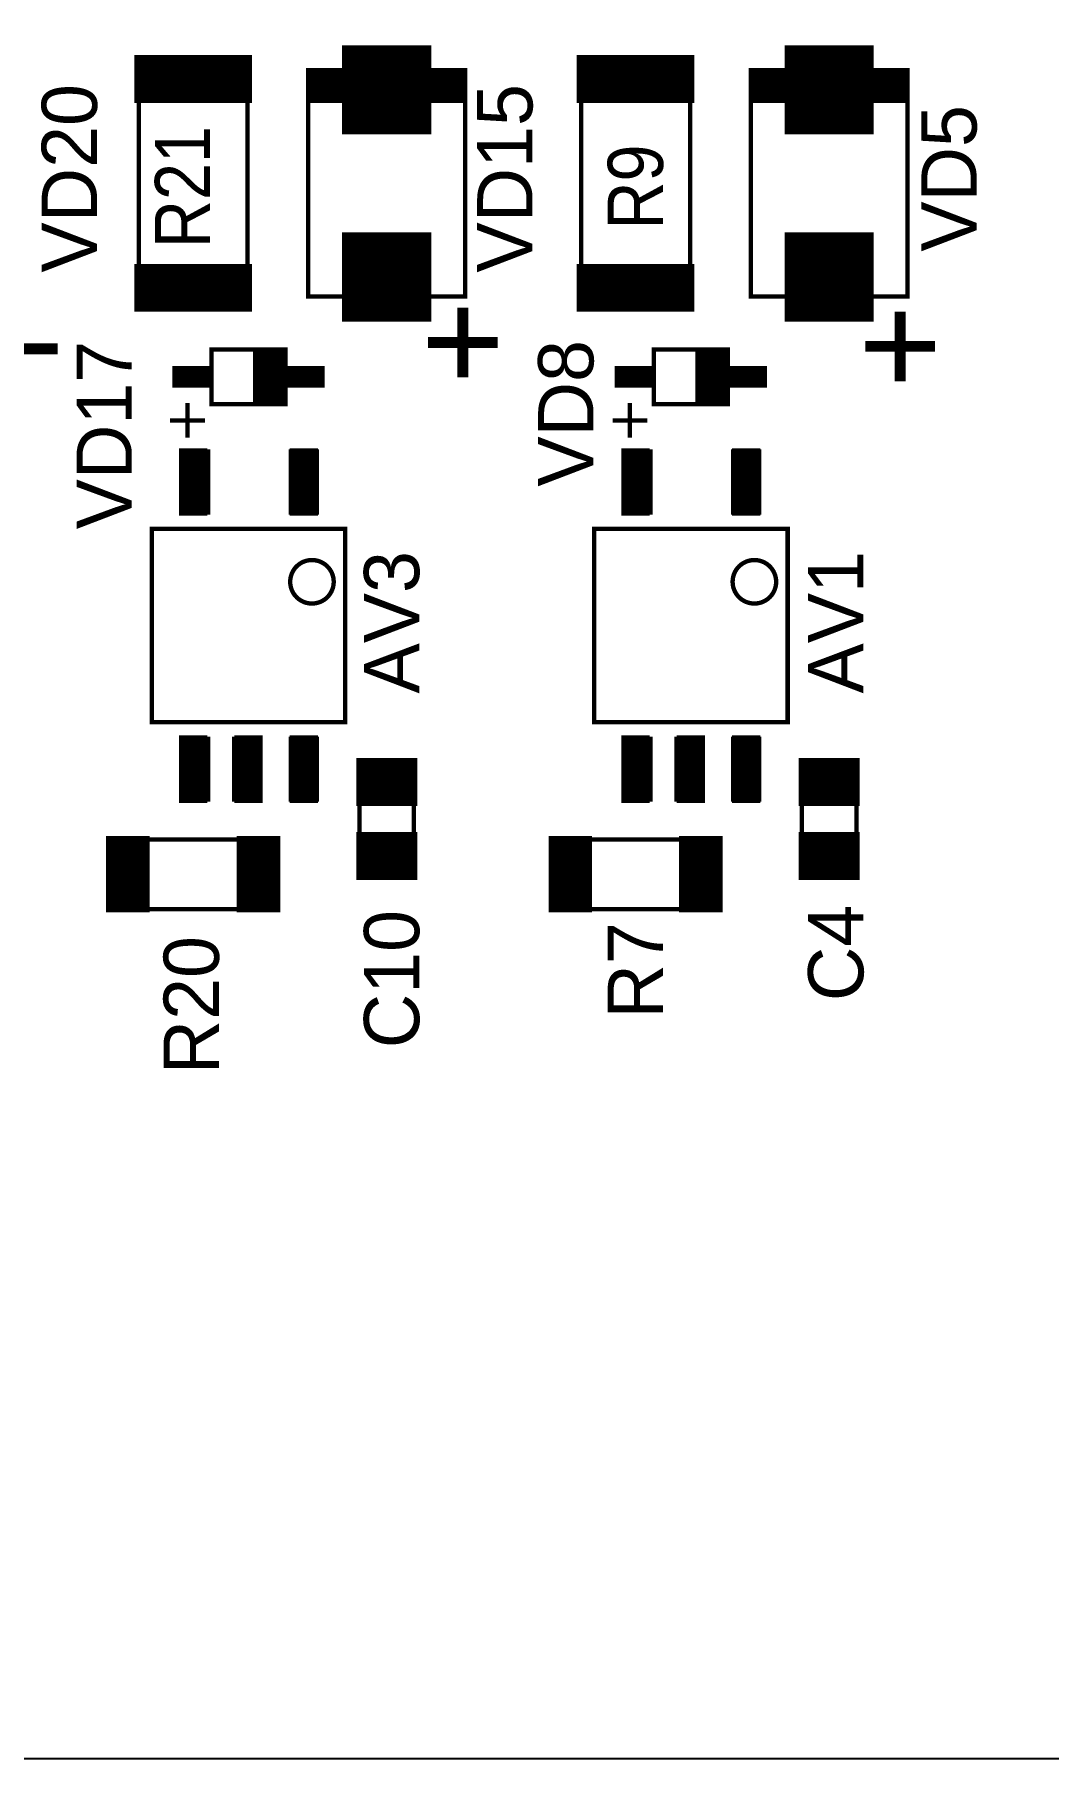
# Model space of a CAD drawing. Extents: x 25 to 880, y 8 to 306.
# Drawn here: x 778.74 to 807.85, y 131.41 to 180.93 of the extents above; entities that cross this region are included whole.
import ezdxf
from ezdxf.enums import TextEntityAlignment as Align

# ---------------------------------------------------------------- set-up
doc = ezdxf.new("R2010")
doc.units = 0
doc.header["$MEASUREMENT"] = 0
for name, color, linetype in [('BOARD', 7, 'Continuous'), ('BOT', 7, 'Continuous'), ('BOT_ASY', 7, 'Continuous')]:
    doc.layers.add(name, color=color, linetype=linetype)

msp = doc.modelspace()

# ---------------------------------------------------------------- linework, layer by layer
at = {"layer": 'BOARD'}
msp.add_lwpolyline([(541.2, 131.4125), (832.3475, 131.4125), (832.3475, 260), (541.2, 260)], close=True, dxfattribs=at)
at = {"layer": 'BOT', "const_width": 0.125}
for points in [[(781.6687, 179.0312), (784.9187, 179.0312), (784.9187, 180.2812), (781.6687, 180.2812)], [(787.6312, 178.125), (790.0687, 178.125), (790.0687, 180.5625), (787.6312, 180.5625)], [(794.3687, 179.0312), (797.6187, 179.0312), (797.6187, 180.2812), (794.3687, 180.2812)], [(800.3312, 178.125), (802.7687, 178.125), (802.7687, 180.5625), (800.3312, 180.5625)], [(787.6312, 172.75), (790.0687, 172.75), (790.0687, 175.1875), (787.6312, 175.1875)], [(800.3312, 172.75), (802.7687, 172.75), (802.7687, 175.1875), (800.3312, 175.1875)], [(781.6687, 173.0312), (784.9187, 173.0312), (784.9187, 174.2812), (781.6687, 174.2812)], [(794.3687, 173.0312), (797.6187, 173.0312), (797.6187, 174.2812), (794.3687, 174.2812)], [(782.7562, 170.85), (783.7562, 170.85), (783.7562, 171.35), (782.7562, 171.35)], [(786.0062, 170.85), (787.0062, 170.85), (787.0062, 171.35), (786.0062, 171.35)], [(795.4562, 170.85), (796.4562, 170.85), (796.4562, 171.35), (795.4562, 171.35)], [(798.7062, 170.85), (799.7062, 170.85), (799.7062, 171.35), (798.7062, 171.35)], [(782.95, 167.175), (783.6375, 167.175), (783.6375, 168.9875), (782.95, 168.9875)], [(786.125, 167.175), (786.8125, 167.175), (786.8125, 168.9875), (786.125, 168.9875)], [(795.65, 167.175), (796.3375, 167.175), (796.3375, 168.9875), (795.65, 168.9875)], [(798.825, 167.175), (799.5125, 167.175), (799.5125, 168.9875), (798.825, 168.9875)], [(782.95, 158.925), (783.6375, 158.925), (783.6375, 160.7375), (782.95, 160.7375)], [(784.5375, 158.925), (785.225, 158.925), (785.225, 160.7375), (784.5375, 160.7375)], [(786.125, 158.925), (786.8125, 158.925), (786.8125, 160.7375), (786.125, 160.7375)], [(795.65, 158.925), (796.3375, 158.925), (796.3375, 160.7375), (795.65, 160.7375)], [(797.2375, 158.925), (797.925, 158.925), (797.925, 160.7375), (797.2375, 160.7375)], [(798.825, 158.925), (799.5125, 158.925), (799.5125, 160.7375), (798.825, 160.7375)], [(788.0375, 158.8375), (789.6625, 158.8375), (789.6625, 160.0875), (788.0375, 160.0875)], [(800.7375, 158.8375), (802.3625, 158.8375), (802.3625, 160.0875), (800.7375, 160.0875)], [(788.0375, 156.7125), (789.6625, 156.7125), (789.6625, 157.9625), (788.0375, 157.9625)], [(800.7375, 156.7125), (802.3625, 156.7125), (802.3625, 157.9625), (800.7375, 157.9625)], [(780.8562, 155.7812), (781.9812, 155.7812), (781.9812, 157.8437), (780.8562, 157.8437)], [(784.6062, 155.7812), (785.7312, 155.7812), (785.7312, 157.8437), (784.6062, 157.8437)], [(793.5562, 155.7812), (794.6812, 155.7812), (794.6812, 157.8437), (793.5562, 157.8437)], [(797.3062, 155.7812), (798.4312, 155.7812), (798.4312, 157.8437), (797.3062, 157.8437)]]:
    msp.add_lwpolyline(points, close=True, dxfattribs=at)
for points in [[(781.675, 179.0312), (781.675, 180.2812)], [(781.8, 179.0312), (781.8, 180.2812)], [(781.925, 179.0312), (781.925, 180.2812)], [(782.05, 179.0312), (782.05, 180.2812)], [(782.175, 179.0312), (782.175, 180.2812)], [(782.3, 179.0312), (782.3, 180.2812)], [(782.425, 179.0312), (782.425, 180.2812)], [(782.55, 179.0312), (782.55, 180.2812)], [(782.675, 179.0312), (782.675, 180.2812)], [(782.8, 179.0312), (782.8, 180.2812)], [(782.925, 179.0312), (782.925, 180.2812)], [(783.05, 179.0312), (783.05, 180.2812)], [(783.175, 179.0312), (783.175, 180.2812)], [(783.3, 179.0312), (783.3, 180.2812)], [(783.425, 179.0312), (783.425, 180.2812)], [(783.55, 179.0312), (783.55, 180.2812)], [(783.675, 179.0312), (783.675, 180.2812)], [(783.8, 179.0312), (783.8, 180.2812)], [(783.925, 179.0312), (783.925, 180.2812)], [(784.05, 179.0312), (784.05, 180.2812)], [(784.175, 179.0312), (784.175, 180.2812)], [(784.3, 179.0312), (784.3, 180.2812)], [(784.425, 179.0312), (784.425, 180.2812)], [(784.55, 179.0312), (784.55, 180.2812)], [(784.675, 179.0312), (784.675, 180.2812)], [(784.8, 179.0312), (784.8, 180.2812)], [(787.675, 178.125), (787.675, 180.5625)], [(787.8, 178.125), (787.8, 180.5625)], [(787.925, 178.125), (787.925, 180.5625)], [(788.05, 178.125), (788.05, 180.5625)], [(788.175, 178.125), (788.175, 180.5625)], [(788.3, 178.125), (788.3, 180.5625)], [(788.425, 178.125), (788.425, 180.5625)], [(788.55, 178.125), (788.55, 180.5625)], [(788.675, 178.125), (788.675, 180.5625)], [(788.8, 178.125), (788.8, 180.5625)], [(788.925, 178.125), (788.925, 180.5625)], [(789.05, 178.125), (789.05, 180.5625)], [(789.175, 178.125), (789.175, 180.5625)], [(789.3, 178.125), (789.3, 180.5625)], [(789.425, 178.125), (789.425, 180.5625)], [(789.55, 178.125), (789.55, 180.5625)], [(789.675, 178.125), (789.675, 180.5625)], [(789.8, 178.125), (789.8, 180.5625)], [(789.925, 178.125), (789.925, 180.5625)], [(790.05, 178.125), (790.05, 180.5625)], [(794.425, 179.0312), (794.425, 180.2812)], [(794.55, 179.0312), (794.55, 180.2812)], [(794.675, 179.0312), (794.675, 180.2812)], [(794.8, 179.0312), (794.8, 180.2812)], [(794.925, 179.0312), (794.925, 180.2812)], [(795.05, 179.0312), (795.05, 180.2812)], [(795.175, 179.0312), (795.175, 180.2812)], [(795.3, 179.0312), (795.3, 180.2812)], [(795.425, 179.0312), (795.425, 180.2812)], [(795.55, 179.0312), (795.55, 180.2812)], [(795.675, 179.0312), (795.675, 180.2812)], [(795.8, 179.0312), (795.8, 180.2812)], [(795.925, 179.0312), (795.925, 180.2812)], [(796.05, 179.0312), (796.05, 180.2812)], [(796.175, 179.0312), (796.175, 180.2812)], [(796.3, 179.0312), (796.3, 180.2812)], [(796.425, 179.0312), (796.425, 180.2812)], [(796.55, 179.0312), (796.55, 180.2812)], [(796.675, 179.0312), (796.675, 180.2812)], [(796.8, 179.0312), (796.8, 180.2812)], [(796.925, 179.0312), (796.925, 180.2812)], [(797.05, 179.0312), (797.05, 180.2812)], [(797.175, 179.0312), (797.175, 180.2812)], [(797.3, 179.0312), (797.3, 180.2812)], [(797.425, 179.0312), (797.425, 180.2812)], [(797.55, 179.0312), (797.55, 180.2812)], [(800.425, 178.125), (800.425, 180.5625)], [(800.55, 178.125), (800.55, 180.5625)], [(800.675, 178.125), (800.675, 180.5625)], [(800.8, 178.125), (800.8, 180.5625)], [(800.925, 178.125), (800.925, 180.5625)], [(801.05, 178.125), (801.05, 180.5625)], [(801.175, 178.125), (801.175, 180.5625)], [(801.3, 178.125), (801.3, 180.5625)], [(801.425, 178.125), (801.425, 180.5625)], [(801.55, 178.125), (801.55, 180.5625)], [(801.675, 178.125), (801.675, 180.5625)], [(801.8, 178.125), (801.8, 180.5625)], [(801.925, 178.125), (801.925, 180.5625)], [(802.05, 178.125), (802.05, 180.5625)], [(802.175, 178.125), (802.175, 180.5625)], [(802.3, 178.125), (802.3, 180.5625)], [(802.425, 178.125), (802.425, 180.5625)], [(802.55, 178.125), (802.55, 180.5625)], [(802.675, 178.125), (802.675, 180.5625)], [(787.675, 172.75), (787.675, 175.1875)], [(787.8, 172.75), (787.8, 175.1875)], [(787.925, 172.75), (787.925, 175.1875)], [(788.05, 172.75), (788.05, 175.1875)], [(788.175, 172.75), (788.175, 175.1875)], [(788.3, 172.75), (788.3, 175.1875)], [(788.425, 172.75), (788.425, 175.1875)], [(788.55, 172.75), (788.55, 175.1875)], [(788.675, 172.75), (788.675, 175.1875)], [(788.8, 172.75), (788.8, 175.1875)], [(788.925, 172.75), (788.925, 175.1875)], [(789.05, 172.75), (789.05, 175.1875)], [(789.175, 172.75), (789.175, 175.1875)], [(789.3, 172.75), (789.3, 175.1875)], [(789.425, 172.75), (789.425, 175.1875)], [(789.55, 172.75), (789.55, 175.1875)], [(789.675, 172.75), (789.675, 175.1875)], [(789.8, 172.75), (789.8, 175.1875)], [(789.925, 172.75), (789.925, 175.1875)], [(790.05, 172.75), (790.05, 175.1875)], [(800.425, 172.75), (800.425, 175.1875)], [(800.55, 172.75), (800.55, 175.1875)], [(800.675, 172.75), (800.675, 175.1875)], [(800.8, 172.75), (800.8, 175.1875)], [(800.925, 172.75), (800.925, 175.1875)], [(801.05, 172.75), (801.05, 175.1875)], [(801.175, 172.75), (801.175, 175.1875)], [(801.3, 172.75), (801.3, 175.1875)], [(801.425, 172.75), (801.425, 175.1875)], [(801.55, 172.75), (801.55, 175.1875)], [(801.675, 172.75), (801.675, 175.1875)], [(801.8, 172.75), (801.8, 175.1875)], [(801.925, 172.75), (801.925, 175.1875)], [(802.05, 172.75), (802.05, 175.1875)], [(802.175, 172.75), (802.175, 175.1875)], [(802.3, 172.75), (802.3, 175.1875)], [(802.425, 172.75), (802.425, 175.1875)], [(802.55, 172.75), (802.55, 175.1875)], [(802.675, 172.75), (802.675, 175.1875)], [(781.675, 173.0312), (781.675, 174.2812)], [(781.8, 173.0312), (781.8, 174.2812)], [(781.925, 173.0312), (781.925, 174.2812)], [(782.05, 173.0312), (782.05, 174.2812)], [(782.175, 173.0312), (782.175, 174.2812)], [(782.3, 173.0312), (782.3, 174.2812)], [(782.425, 173.0312), (782.425, 174.2812)], [(782.55, 173.0312), (782.55, 174.2812)], [(782.675, 173.0312), (782.675, 174.2812)], [(782.8, 173.0312), (782.8, 174.2812)], [(782.925, 173.0312), (782.925, 174.2812)], [(783.05, 173.0312), (783.05, 174.2812)], [(783.175, 173.0312), (783.175, 174.2812)], [(783.3, 173.0312), (783.3, 174.2812)], [(783.425, 173.0312), (783.425, 174.2812)], [(783.55, 173.0312), (783.55, 174.2812)], [(783.675, 173.0312), (783.675, 174.2812)], [(783.8, 173.0312), (783.8, 174.2812)], [(783.925, 173.0312), (783.925, 174.2812)], [(784.05, 173.0312), (784.05, 174.2812)], [(784.175, 173.0312), (784.175, 174.2812)], [(784.3, 173.0312), (784.3, 174.2812)], [(784.425, 173.0312), (784.425, 174.2812)], [(784.55, 173.0312), (784.55, 174.2812)], [(784.675, 173.0312), (784.675, 174.2812)], [(784.8, 173.0312), (784.8, 174.2812)], [(794.425, 173.0312), (794.425, 174.2812)], [(794.55, 173.0312), (794.55, 174.2812)], [(794.675, 173.0312), (794.675, 174.2812)], [(794.8, 173.0312), (794.8, 174.2812)], [(794.925, 173.0312), (794.925, 174.2812)], [(795.05, 173.0312), (795.05, 174.2812)], [(795.175, 173.0312), (795.175, 174.2812)], [(795.3, 173.0312), (795.3, 174.2812)], [(795.425, 173.0312), (795.425, 174.2812)], [(795.55, 173.0312), (795.55, 174.2812)], [(795.675, 173.0312), (795.675, 174.2812)], [(795.8, 173.0312), (795.8, 174.2812)], [(795.925, 173.0312), (795.925, 174.2812)], [(796.05, 173.0312), (796.05, 174.2812)], [(796.175, 173.0312), (796.175, 174.2812)], [(796.3, 173.0312), (796.3, 174.2812)], [(796.425, 173.0312), (796.425, 174.2812)], [(796.55, 173.0312), (796.55, 174.2812)], [(796.675, 173.0312), (796.675, 174.2812)], [(796.8, 173.0312), (796.8, 174.2812)], [(796.925, 173.0312), (796.925, 174.2812)], [(797.05, 173.0312), (797.05, 174.2812)], [(797.175, 173.0312), (797.175, 174.2812)], [(797.3, 173.0312), (797.3, 174.2812)], [(797.425, 173.0312), (797.425, 174.2812)], [(797.55, 173.0312), (797.55, 174.2812)], [(782.8, 170.85), (782.8, 171.35)], [(782.925, 170.85), (782.925, 171.35)], [(783.05, 170.85), (783.05, 171.35)], [(783.175, 170.85), (783.175, 171.35)], [(783.3, 170.85), (783.3, 171.35)], [(783.425, 170.85), (783.425, 171.35)], [(783.55, 170.85), (783.55, 171.35)], [(783.675, 170.85), (783.675, 171.35)], [(786.05, 170.85), (786.05, 171.35)], [(786.175, 170.85), (786.175, 171.35)], [(786.3, 170.85), (786.3, 171.35)], [(786.425, 170.85), (786.425, 171.35)], [(786.55, 170.85), (786.55, 171.35)], [(786.675, 170.85), (786.675, 171.35)], [(786.8, 170.85), (786.8, 171.35)], [(786.925, 170.85), (786.925, 171.35)], [(795.55, 170.85), (795.55, 171.35)], [(795.675, 170.85), (795.675, 171.35)], [(795.8, 170.85), (795.8, 171.35)], [(795.925, 170.85), (795.925, 171.35)], [(796.05, 170.85), (796.05, 171.35)], [(796.175, 170.85), (796.175, 171.35)], [(796.3, 170.85), (796.3, 171.35)], [(796.425, 170.85), (796.425, 171.35)], [(798.8, 170.85), (798.8, 171.35)], [(798.925, 170.85), (798.925, 171.35)], [(799.05, 170.85), (799.05, 171.35)], [(799.175, 170.85), (799.175, 171.35)], [(799.3, 170.85), (799.3, 171.35)], [(799.425, 170.85), (799.425, 171.35)], [(799.55, 170.85), (799.55, 171.35)], [(799.675, 170.85), (799.675, 171.35)], [(783.05, 167.175), (783.05, 168.9875)], [(783.175, 167.175), (783.175, 168.9875)], [(783.3, 167.175), (783.3, 168.9875)], [(783.425, 167.175), (783.425, 168.9875)], [(783.55, 167.175), (783.55, 168.9875)], [(786.175, 167.175), (786.175, 168.9875)], [(786.3, 167.175), (786.3, 168.9875)], [(786.425, 167.175), (786.425, 168.9875)], [(786.55, 167.175), (786.55, 168.9875)], [(786.675, 167.175), (786.675, 168.9875)], [(786.8, 167.175), (786.8, 168.9875)], [(795.675, 167.175), (795.675, 168.9875)], [(795.8, 167.175), (795.8, 168.9875)], [(795.925, 167.175), (795.925, 168.9875)], [(796.05, 167.175), (796.05, 168.9875)], [(796.175, 167.175), (796.175, 168.9875)], [(796.3, 167.175), (796.3, 168.9875)], [(798.925, 167.175), (798.925, 168.9875)], [(799.05, 167.175), (799.05, 168.9875)], [(799.175, 167.175), (799.175, 168.9875)], [(799.3, 167.175), (799.3, 168.9875)], [(799.425, 167.175), (799.425, 168.9875)], [(783.05, 158.925), (783.05, 160.7375)], [(783.175, 158.925), (783.175, 160.7375)], [(783.3, 158.925), (783.3, 160.7375)], [(783.425, 158.925), (783.425, 160.7375)], [(783.55, 158.925), (783.55, 160.7375)], [(784.55, 158.925), (784.55, 160.7375)], [(784.675, 158.925), (784.675, 160.7375)], [(784.8, 158.925), (784.8, 160.7375)], [(784.925, 158.925), (784.925, 160.7375)], [(785.05, 158.925), (785.05, 160.7375)], [(785.175, 158.925), (785.175, 160.7375)], [(786.175, 158.925), (786.175, 160.7375)], [(786.3, 158.925), (786.3, 160.7375)], [(786.425, 158.925), (786.425, 160.7375)], [(786.55, 158.925), (786.55, 160.7375)], [(786.675, 158.925), (786.675, 160.7375)], [(786.8, 158.925), (786.8, 160.7375)], [(795.675, 158.925), (795.675, 160.7375)], [(795.8, 158.925), (795.8, 160.7375)], [(795.925, 158.925), (795.925, 160.7375)], [(796.05, 158.925), (796.05, 160.7375)], [(796.175, 158.925), (796.175, 160.7375)], [(796.3, 158.925), (796.3, 160.7375)], [(797.3, 158.925), (797.3, 160.7375)], [(797.425, 158.925), (797.425, 160.7375)], [(797.55, 158.925), (797.55, 160.7375)], [(797.675, 158.925), (797.675, 160.7375)], [(797.8, 158.925), (797.8, 160.7375)], [(797.925, 158.925), (797.925, 160.7375)], [(798.925, 158.925), (798.925, 160.7375)], [(799.05, 158.925), (799.05, 160.7375)], [(799.175, 158.925), (799.175, 160.7375)], [(799.3, 158.925), (799.3, 160.7375)], [(799.425, 158.925), (799.425, 160.7375)], [(788.05, 158.8375), (788.05, 160.0875)], [(788.175, 158.8375), (788.175, 160.0875)], [(788.3, 158.8375), (788.3, 160.0875)], [(788.425, 158.8375), (788.425, 160.0875)], [(788.55, 158.8375), (788.55, 160.0875)], [(788.675, 158.8375), (788.675, 160.0875)], [(788.8, 158.8375), (788.8, 160.0875)], [(788.925, 158.8375), (788.925, 160.0875)], [(789.05, 158.8375), (789.05, 160.0875)], [(789.175, 158.8375), (789.175, 160.0875)], [(789.3, 158.8375), (789.3, 160.0875)], [(789.425, 158.8375), (789.425, 160.0875)], [(789.55, 158.8375), (789.55, 160.0875)], [(800.8, 158.8375), (800.8, 160.0875)], [(800.925, 158.8375), (800.925, 160.0875)], [(801.05, 158.8375), (801.05, 160.0875)], [(801.175, 158.8375), (801.175, 160.0875)], [(801.3, 158.8375), (801.3, 160.0875)], [(801.425, 158.8375), (801.425, 160.0875)], [(801.55, 158.8375), (801.55, 160.0875)], [(801.675, 158.8375), (801.675, 160.0875)], [(801.8, 158.8375), (801.8, 160.0875)], [(801.925, 158.8375), (801.925, 160.0875)], [(802.05, 158.8375), (802.05, 160.0875)], [(802.175, 158.8375), (802.175, 160.0875)], [(802.3, 158.8375), (802.3, 160.0875)], [(788.05, 156.7125), (788.05, 157.9625)], [(788.175, 156.7125), (788.175, 157.9625)], [(788.3, 156.7125), (788.3, 157.9625)], [(788.425, 156.7125), (788.425, 157.9625)], [(788.55, 156.7125), (788.55, 157.9625)], [(788.675, 156.7125), (788.675, 157.9625)], [(788.8, 156.7125), (788.8, 157.9625)], [(788.925, 156.7125), (788.925, 157.9625)], [(789.05, 156.7125), (789.05, 157.9625)], [(789.175, 156.7125), (789.175, 157.9625)], [(789.3, 156.7125), (789.3, 157.9625)], [(789.425, 156.7125), (789.425, 157.9625)], [(789.55, 156.7125), (789.55, 157.9625)], [(800.8, 156.7125), (800.8, 157.9625)], [(800.925, 156.7125), (800.925, 157.9625)], [(801.05, 156.7125), (801.05, 157.9625)], [(801.175, 156.7125), (801.175, 157.9625)], [(801.3, 156.7125), (801.3, 157.9625)], [(801.425, 156.7125), (801.425, 157.9625)], [(801.55, 156.7125), (801.55, 157.9625)], [(801.675, 156.7125), (801.675, 157.9625)], [(801.8, 156.7125), (801.8, 157.9625)], [(801.925, 156.7125), (801.925, 157.9625)], [(802.05, 156.7125), (802.05, 157.9625)], [(802.175, 156.7125), (802.175, 157.9625)], [(802.3, 156.7125), (802.3, 157.9625)], [(780.925, 155.7812), (780.925, 157.8437)], [(781.05, 155.7812), (781.05, 157.8437)], [(781.175, 155.7812), (781.175, 157.8437)], [(781.3, 155.7812), (781.3, 157.8437)], [(781.425, 155.7812), (781.425, 157.8437)], [(781.55, 155.7812), (781.55, 157.8437)], [(781.675, 155.7812), (781.675, 157.8437)], [(781.8, 155.7812), (781.8, 157.8437)], [(781.925, 155.7812), (781.925, 157.8437)], [(784.675, 155.7812), (784.675, 157.8437)], [(784.8, 155.7812), (784.8, 157.8437)], [(784.925, 155.7812), (784.925, 157.8437)], [(785.05, 155.7812), (785.05, 157.8437)], [(785.175, 155.7812), (785.175, 157.8437)], [(785.3, 155.7812), (785.3, 157.8437)], [(785.425, 155.7812), (785.425, 157.8437)], [(785.55, 155.7812), (785.55, 157.8437)], [(785.675, 155.7812), (785.675, 157.8437)], [(793.675, 155.7812), (793.675, 157.8437)], [(793.8, 155.7812), (793.8, 157.8437)], [(793.925, 155.7812), (793.925, 157.8437)], [(794.05, 155.7812), (794.05, 157.8437)], [(794.175, 155.7812), (794.175, 157.8437)], [(794.3, 155.7812), (794.3, 157.8437)], [(794.425, 155.7812), (794.425, 157.8437)], [(794.55, 155.7812), (794.55, 157.8437)], [(794.675, 155.7812), (794.675, 157.8437)], [(797.425, 155.7812), (797.425, 157.8437)], [(797.55, 155.7812), (797.55, 157.8437)], [(797.675, 155.7812), (797.675, 157.8437)], [(797.8, 155.7812), (797.8, 157.8437)], [(797.925, 155.7812), (797.925, 157.8437)], [(798.05, 155.7812), (798.05, 157.8437)], [(798.175, 155.7812), (798.175, 157.8437)], [(798.3, 155.7812), (798.3, 157.8437)], [(798.425, 155.7812), (798.425, 157.8437)]]:
    msp.add_lwpolyline(points, dxfattribs=at)
at = {"layer": 'BOT_ASY', "const_width": 0.125}
for points in [[(784.8562, 173.5312), (781.7312, 173.5312), (781.7312, 179.7812), (784.8562, 179.7812)], [(786.5975, 179.9062), (791.1025, 179.9062), (791.1025, 173.4062), (786.5975, 173.4062)], [(797.5562, 173.5312), (794.4312, 173.5312), (794.4312, 179.7812), (797.5562, 179.7812)], [(799.2975, 179.9062), (803.8025, 179.9062), (803.8025, 173.4062), (799.2975, 173.4062)], [(785.9437, 171.8812), (785.9437, 170.3187), (783.8187, 170.3187), (783.8187, 171.8812)], [(798.6437, 171.8812), (798.6437, 170.3187), (796.5187, 170.3187), (796.5187, 171.8812)], [(783.7187, 168.9562), (783.7187, 167.2063), (782.9687, 167.2063), (782.9687, 168.9562)], [(786.8437, 168.9562), (786.8437, 167.2063), (786.0937, 167.2063), (786.0937, 168.9562)], [(796.4187, 168.9562), (796.4187, 167.2063), (795.6687, 167.2063), (795.6687, 168.9562)], [(799.5437, 168.9562), (799.5437, 167.2063), (798.7937, 167.2063), (798.7937, 168.9562)], [(787.6587, 166.7337), (787.6587, 161.1787), (782.1037, 161.1787), (782.1037, 166.7337)], [(800.3587, 166.7337), (800.3587, 161.1787), (794.8037, 161.1787), (794.8037, 166.7337)], [(783.7187, 160.7063), (783.7187, 158.9562), (782.9687, 158.9562), (782.9687, 160.7063)], [(785.2187, 160.7063), (785.2187, 158.9562), (784.4687, 158.9562), (784.4687, 160.7063)], [(786.8437, 160.7063), (786.8437, 158.9562), (786.0937, 158.9562), (786.0937, 160.7063)], [(796.4187, 160.7063), (796.4187, 158.9562), (795.6687, 158.9562), (795.6687, 160.7063)], [(797.9187, 160.7063), (797.9187, 158.9562), (797.1687, 158.9562), (797.1687, 160.7063)], [(799.5437, 160.7063), (799.5437, 158.9562), (798.7937, 158.9562), (798.7937, 160.7063)], [(788.0687, 159.65), (789.6312, 159.65), (789.6312, 157.15), (788.0687, 157.15)], [(800.7687, 159.65), (802.3312, 159.65), (802.3312, 157.15), (800.7687, 157.15)], [(781.3562, 155.8125), (781.3562, 157.8125), (785.2312, 157.8125), (785.2312, 155.8125)], [(794.0562, 155.8125), (794.0562, 157.8125), (797.9312, 157.8125), (797.9312, 155.8125)]]:
    msp.add_lwpolyline(points, close=True, dxfattribs=at)
at = {"layer": 'BOT_ASY'}
for points, const_width in [([(786.5975, 179.7812), (791.1025, 179.7812)], 0.125), ([(799.2975, 179.7812), (803.8025, 179.7812)], 0.125), ([(786.5975, 179.6562), (791.1025, 179.6562)], 0.125), ([(786.5975, 179.5312), (791.1025, 179.5312)], 0.125), ([(786.5975, 179.4062), (791.1025, 179.4062)], 0.125), ([(786.5975, 179.2812), (791.1025, 179.2812)], 0.125), ([(799.2975, 179.6562), (803.8025, 179.6562)], 0.125), ([(799.2975, 179.5312), (803.8025, 179.5312)], 0.125), ([(799.2975, 179.4062), (803.8025, 179.4062)], 0.125), ([(799.2975, 179.2812), (803.8025, 179.2812)], 0.125), ([(786.5975, 179.1562), (791.1025, 179.1562)], 0.125), ([(786.5975, 179.0312), (791.1025, 179.0312)], 0.125), ([(799.2975, 179.1562), (803.8025, 179.1562)], 0.125), ([(799.2975, 179.0312), (803.8025, 179.0312)], 0.125), ([(791.0312, 173.0875), (791.0312, 171.0875)], 0.3125), ([(803.5875, 172.975), (803.5875, 170.975)], 0.3125), ([(779.4, 171.9062), (777.4, 171.9062)], 0.3125), ([(785.0687, 171.8812), (785.0687, 170.3187)], 0.125), ([(785.1937, 171.8812), (785.1937, 170.3187)], 0.125), ([(785.3187, 171.8812), (785.3187, 170.3187)], 0.125), ([(785.4437, 171.8812), (785.4437, 170.3187)], 0.125), ([(785.5687, 171.8812), (785.5687, 170.3187)], 0.125), ([(785.6937, 171.8812), (785.6937, 170.3187)], 0.125), ([(785.8187, 171.8812), (785.8187, 170.3187)], 0.125), ([(792.0312, 172.0875), (790.0312, 172.0875)], 0.3125), ([(797.7687, 171.8812), (797.7687, 170.3187)], 0.125), ([(797.8937, 171.8812), (797.8937, 170.3187)], 0.125), ([(798.0187, 171.8812), (798.0187, 170.3187)], 0.125), ([(798.1437, 171.8812), (798.1437, 170.3187)], 0.125), ([(798.2687, 171.8812), (798.2687, 170.3187)], 0.125), ([(798.3937, 171.8812), (798.3937, 170.3187)], 0.125), ([(798.5187, 171.8812), (798.5187, 170.3187)], 0.125), ([(804.5875, 171.975), (802.5875, 171.975)], 0.3125), ([(783.5062, 170.85), (783.0062, 170.85)], 0.125), ([(786.7562, 170.85), (786.2562, 170.85)], 0.125), ([(796.2062, 170.85), (795.7062, 170.85)], 0.125), ([(799.4562, 170.85), (798.9562, 170.85)], 0.125), ([(783.1312, 169.35), (783.1312, 170.35)], 0.125), ([(795.8312, 169.35), (795.8312, 170.35)], 0.125), ([(782.6312, 169.85), (783.6312, 169.85)], 0.125), ([(795.3312, 169.85), (796.3312, 169.85)], 0.125)]:
    msp.add_lwpolyline(points, dxfattribs=dict(at, const_width=const_width))
at = {"layer": 'BOT_ASY', "const_width": 0.125}
for points in [[(783.0062, 170.85, -1), (783.0062, 171.35), (783.5062, 171.35)], [(783.5062, 171.35, -1), (783.5062, 170.85)], [(786.2562, 170.85, -1), (786.2562, 171.35), (786.7562, 171.35)], [(786.7562, 171.35, -1), (786.7562, 170.85)], [(795.7062, 170.85, -1), (795.7062, 171.35), (796.2062, 171.35)], [(796.2062, 171.35, -1), (796.2062, 170.85)], [(798.9562, 170.85, -1), (798.9562, 171.35), (799.4562, 171.35)], [(799.4562, 171.35, -1), (799.4562, 170.85)]]:
    msp.add_lwpolyline(points, format="xyb", dxfattribs=at)
for points in [[(786.7025, 165.8375, -1), (786.7037, 164.5875, -1)], [(799.4025, 165.8375, -1), (799.4037, 164.5875, -1)]]:
    msp.add_lwpolyline(points, format="xyb", close=True, dxfattribs=at)

# ---------------------------------------------------------------- texts
at = {"layer": 'BOT_ASY'}
for s, width, p in [('VD20', 1.019685, (780.5324, 176.8014)), ('VD15', 1.019685, (793.0324, 176.8014)), ('VD5', 1.019685, (805.7824, 176.8001)), ('R21', 0.9, (783.7811, 176.5514)), ('R9', 0.9, (796.7811, 176.5514)), ('VD17', 1.019685, (781.5324, 169.4264)), ('VD8', 1.019685, (794.7824, 170.0514)), ('AV3', 1.019685, (789.7824, 164.0501)), ('AV1', 1.019685, (802.5324, 164.0501)), ('C10', 1.019685, (789.7824, 153.8001)), ('C4', 1.019685, (802.5324, 154.5514)), ('R7', 1.019685, (796.7811, 154.0514)), ('R20', 1.019685, (784.0324, 153.0501))]:
    msp.add_text(s, height=1.5875, rotation=90, dxfattribs=dict(at, width=width)).set_placement(p, align=Align.CENTER)

doc.saveas('drawing.dxf')
